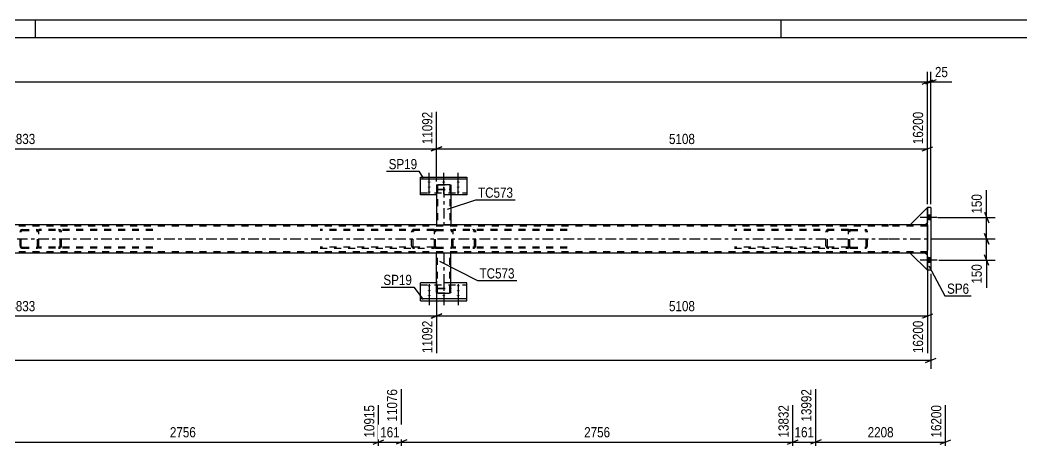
# Model space of a CAD drawing. Header units: millimetres. Extents: x -81 to 760, y -449 to 145.
# Drawn here: x 335.6 to 617.8, y 26.8 to 145.3 of the extents above; entities that cross this region are included whole.
import ezdxf

# ---------------------------------------------------------------- set-up
doc = ezdxf.new("R2010")
doc.units = ezdxf.units.MM
doc.linetypes.add('DXK_LINE_DOT2', pattern=[3.9198, 1.9599, -1.9599])
doc.linetypes.add('DXK_LINE_DOT3', pattern=[5.9187, 2.979, -0.9799, 0.9799, -0.9799])
doc.styles.add('Arial Narrow', font='ARIALN.TTF', dxfattribs={"height": 0.2})

# ---------------------------------------------------------------- blocks, each defined once
blk = doc.blocks.new('Unknown-122571161-1134')
at = {"color": 5, "linetype": 'Continuous'}
for p, q in [((759.95, 145.34), (-81.05, 145.34)), ((339.95, 140.34), (339.95, 145.34)), ((549.95, 140.34), (549.95, 145.34)), ((754.95, 140.34), (-76.05, 140.34))]:
    blk.add_line(p, q, dxfattribs=at)
blk = doc.blocks.new('Bolt-122571161-2347 - 2182')
at = {"linetype": 'Continuous'}
for points in [[(450.84, 70.39), (450.75, 70.39), (450.66, 70.4), (450.58, 70.41), (450.51, 70.43), (450.46, 70.46), (450.42, 70.49), (450.4, 70.52), (450.4, 70.55), (450.42, 70.58), (450.46, 70.61), (450.51, 70.64), (450.58, 70.66), (450.66, 70.67), (450.75, 70.68), (450.84, 70.69), (450.93, 70.68), (451.02, 70.67), (451.1, 70.66), (451.16, 70.64), (451.22, 70.61), (451.26, 70.58), (451.27, 70.55), (451.27, 70.52), (451.26, 70.49), (451.22, 70.46), (451.16, 70.43), (451.1, 70.41), (451.02, 70.4), (450.93, 70.39)], [(459.04, 70.39), (458.95, 70.39), (458.86, 70.4), (458.78, 70.41), (458.71, 70.43), (458.66, 70.46), (458.62, 70.49), (458.6, 70.52), (458.6, 70.55), (458.62, 70.58), (458.66, 70.61), (458.71, 70.64), (458.78, 70.66), (458.86, 70.67), (458.95, 70.68), (459.04, 70.69), (459.13, 70.68), (459.22, 70.67), (459.3, 70.66), (459.36, 70.64), (459.42, 70.61), (459.46, 70.58), (459.47, 70.55), (459.47, 70.52), (459.46, 70.49), (459.42, 70.46), (459.36, 70.43), (459.3, 70.41), (459.22, 70.4), (459.13, 70.39)], [(450.84, 68.98), (450.75, 68.99), (450.66, 69), (450.58, 69.01), (450.51, 69.03), (450.46, 69.06), (450.42, 69.09), (450.4, 69.12), (450.4, 69.15), (450.42, 69.18), (450.46, 69.21), (450.51, 69.23), (450.58, 69.25), (450.66, 69.27), (450.75, 69.28), (450.84, 69.28), (450.93, 69.28), (451.02, 69.27), (451.1, 69.25), (451.16, 69.23), (451.22, 69.21), (451.26, 69.18), (451.27, 69.15), (451.27, 69.12), (451.26, 69.09), (451.22, 69.06), (451.16, 69.03), (451.1, 69.01), (451.02, 69), (450.93, 68.99)], [(450.84, 67.58), (450.75, 67.58), (450.66, 67.59), (450.58, 67.61), (450.51, 67.63), (450.46, 67.66), (450.42, 67.68), (450.4, 67.72), (450.4, 67.75), (450.42, 67.78), (450.46, 67.81), (450.51, 67.83), (450.58, 67.85), (450.66, 67.87), (450.75, 67.88), (450.84, 67.88), (450.93, 67.88), (451.02, 67.87), (451.1, 67.85), (451.16, 67.83), (451.22, 67.81), (451.26, 67.78), (451.27, 67.75), (451.27, 67.72), (451.26, 67.68), (451.22, 67.66), (451.16, 67.63), (451.1, 67.61), (451.02, 67.59), (450.93, 67.58)], [(454.94, 67.58), (454.85, 67.58), (454.76, 67.59), (454.68, 67.61), (454.61, 67.63), (454.56, 67.66), (454.52, 67.68), (454.5, 67.72), (454.5, 67.75), (454.52, 67.78), (454.56, 67.81), (454.61, 67.83), (454.68, 67.85), (454.76, 67.87), (454.85, 67.88), (454.94, 67.88), (455.03, 67.88), (455.12, 67.87), (455.2, 67.85), (455.26, 67.83), (455.32, 67.81), (455.36, 67.78), (455.37, 67.75), (455.37, 67.72), (455.36, 67.68), (455.32, 67.66), (455.26, 67.63), (455.2, 67.61), (455.12, 67.59), (455.03, 67.58)], [(459.04, 68.98), (458.95, 68.99), (458.86, 69), (458.78, 69.01), (458.71, 69.03), (458.66, 69.06), (458.62, 69.09), (458.6, 69.12), (458.6, 69.15), (458.62, 69.18), (458.66, 69.21), (458.71, 69.23), (458.78, 69.25), (458.86, 69.27), (458.95, 69.28), (459.04, 69.28), (459.13, 69.28), (459.22, 69.27), (459.3, 69.25), (459.36, 69.23), (459.42, 69.21), (459.46, 69.18), (459.47, 69.15), (459.47, 69.12), (459.46, 69.09), (459.42, 69.06), (459.36, 69.03), (459.3, 69.01), (459.22, 69), (459.13, 68.99)], [(459.04, 67.58), (458.95, 67.58), (458.86, 67.59), (458.78, 67.61), (458.71, 67.63), (458.66, 67.66), (458.62, 67.68), (458.6, 67.72), (458.6, 67.75), (458.62, 67.78), (458.66, 67.81), (458.71, 67.83), (458.78, 67.85), (458.86, 67.87), (458.95, 67.88), (459.04, 67.88), (459.13, 67.88), (459.22, 67.87), (459.3, 67.85), (459.36, 67.83), (459.42, 67.81), (459.46, 67.78), (459.47, 67.75), (459.47, 67.72), (459.46, 67.68), (459.42, 67.66), (459.36, 67.63), (459.3, 67.61), (459.22, 67.59), (459.13, 67.58)]]:
    blk.add_hatch(color=1, dxfattribs=at).paths.add_polyline_path(points)
at = {"color": 1, "linetype": 'Continuous'}
for p, q in [((450.84, 71.02), (450.84, 67.9)), ((459.04, 71.02), (459.04, 67.9)), ((450.84, 69.62), (450.84, 66.5)), ((450.84, 68.22), (450.84, 65.1)), ((454.94, 68.22), (454.94, 65.1)), ((459.04, 69.62), (459.04, 66.5)), ((459.04, 68.22), (459.04, 65.1))]:
    blk.add_line(p, q, dxfattribs=at)
at = {"color": 1, "linetype": 'DXK_LINE_DOT2'}
blk.add_line((454.94, 71.02), (454.94, 67.9), dxfattribs=at)
blk = doc.blocks.new('Part-122571161-2374 - 2182')
at = {"color": 2, "linetype": 'Continuous'}
for p, q in [((590.54, 79.73), (586.34, 79.73)), ((586.34, 79.73), (591.14, 74.93)), ((591.14, 79.13), (590.54, 79.73))]:
    blk.add_line(p, q, dxfattribs=at)
at = {"color": 7, "linetype": 'DXK_LINE_DOT2'}
for p, q in [((591.14, 79.13), (591.14, 79.13)), ((591.14, 79.13), (591.14, 79.13)), ((591.14, 74.93), (591.14, 79.13)), ((591.14, 74.93), (591.14, 74.93)), ((591.14, 74.93), (591.14, 74.93))]:
    blk.add_line(p, q, dxfattribs=at)
blk = doc.blocks.new('Part-122571161-2193 - 2182')
at = {"color": 2, "linetype": 'Continuous'}
for p, q in [((448.44, 96.09), (448.44, 101.14)), ((448.44, 101.14), (461.44, 101.14)), ((461.44, 100.54), (448.44, 100.54)), ((461.44, 101.14), (461.44, 96.09)), ((452.94, 96.09), (448.44, 96.09)), ((461.44, 96.09), (456.94, 96.09))]:
    blk.add_line(p, q, dxfattribs=at)
at = {"color": 7, "linetype": 'DXK_LINE_DOT2'}
for p, q in [((448.44, 96.7), (461.44, 96.7)), ((456.94, 96.09), (452.94, 96.09))]:
    blk.add_line(p, q, dxfattribs=at)
blk = doc.blocks.new('Part-122571161-2194 - 2182')
at = {"color": 7, "linetype": 'DXK_LINE_DOT2'}
for p, q in [((586.34, 87.73), (591.14, 92.53)), ((591.14, 92.53), (591.14, 88.33)), ((590.54, 87.73), (586.34, 87.73)), ((591.14, 88.33), (590.54, 87.73))]:
    blk.add_line(p, q, dxfattribs=at)
blk = doc.blocks.new('Bolt-122571161-2324 - 2182')
at = {"linetype": 'Continuous'}
for points in [[(450.84, 99.87), (450.93, 99.87), (451.02, 99.86), (451.1, 99.84), (451.16, 99.82), (451.22, 99.8), (451.26, 99.77), (451.27, 99.74), (451.27, 99.7), (451.26, 99.67), (451.22, 99.64), (451.16, 99.62), (451.1, 99.6), (451.02, 99.58), (450.93, 99.57), (450.84, 99.57), (450.75, 99.57), (450.66, 99.58), (450.58, 99.6), (450.51, 99.62), (450.46, 99.64), (450.42, 99.67), (450.4, 99.7), (450.4, 99.74), (450.42, 99.77), (450.46, 99.8), (450.51, 99.82), (450.58, 99.84), (450.66, 99.86), (450.75, 99.87)], [(454.94, 99.87), (455.03, 99.87), (455.12, 99.86), (455.2, 99.84), (455.26, 99.82), (455.32, 99.8), (455.36, 99.77), (455.37, 99.74), (455.37, 99.7), (455.36, 99.67), (455.32, 99.64), (455.26, 99.62), (455.2, 99.6), (455.12, 99.58), (455.03, 99.57), (454.94, 99.57), (454.85, 99.57), (454.76, 99.58), (454.68, 99.6), (454.61, 99.62), (454.56, 99.64), (454.52, 99.67), (454.5, 99.7), (454.5, 99.74), (454.52, 99.77), (454.56, 99.8), (454.61, 99.82), (454.68, 99.84), (454.76, 99.86), (454.85, 99.87)], [(459.04, 99.87), (459.13, 99.87), (459.22, 99.86), (459.3, 99.84), (459.36, 99.82), (459.42, 99.8), (459.46, 99.77), (459.47, 99.74), (459.47, 99.7), (459.46, 99.67), (459.42, 99.64), (459.36, 99.62), (459.3, 99.6), (459.22, 99.58), (459.13, 99.57), (459.04, 99.57), (458.95, 99.57), (458.86, 99.58), (458.78, 99.6), (458.71, 99.62), (458.66, 99.64), (458.62, 99.67), (458.6, 99.7), (458.6, 99.74), (458.62, 99.77), (458.66, 99.8), (458.71, 99.82), (458.78, 99.84), (458.86, 99.86), (458.95, 99.87)], [(450.84, 98.47), (450.93, 98.46), (451.02, 98.46), (451.1, 98.44), (451.16, 98.42), (451.22, 98.39), (451.26, 98.36), (451.27, 98.33), (451.27, 98.3), (451.26, 98.27), (451.22, 98.24), (451.16, 98.22), (451.1, 98.2), (451.02, 98.18), (450.93, 98.17), (450.84, 98.17), (450.75, 98.17), (450.66, 98.18), (450.58, 98.2), (450.51, 98.22), (450.46, 98.24), (450.42, 98.27), (450.4, 98.3), (450.4, 98.33), (450.42, 98.36), (450.46, 98.39), (450.51, 98.42), (450.58, 98.44), (450.66, 98.46), (450.75, 98.46)], [(450.84, 97.07), (450.93, 97.06), (451.02, 97.05), (451.1, 97.04), (451.16, 97.02), (451.22, 96.99), (451.26, 96.96), (451.27, 96.93), (451.27, 96.9), (451.26, 96.87), (451.22, 96.84), (451.16, 96.81), (451.1, 96.79), (451.02, 96.78), (450.93, 96.77), (450.84, 96.76), (450.75, 96.77), (450.66, 96.78), (450.58, 96.79), (450.51, 96.81), (450.46, 96.84), (450.42, 96.87), (450.4, 96.9), (450.4, 96.93), (450.42, 96.96), (450.46, 96.99), (450.51, 97.02), (450.58, 97.04), (450.66, 97.05), (450.75, 97.06)], [(459.04, 98.47), (459.13, 98.46), (459.22, 98.46), (459.3, 98.44), (459.36, 98.42), (459.42, 98.39), (459.46, 98.36), (459.47, 98.33), (459.47, 98.3), (459.46, 98.27), (459.42, 98.24), (459.36, 98.22), (459.3, 98.2), (459.22, 98.18), (459.13, 98.17), (459.04, 98.17), (458.95, 98.17), (458.86, 98.18), (458.78, 98.2), (458.71, 98.22), (458.66, 98.24), (458.62, 98.27), (458.6, 98.3), (458.6, 98.33), (458.62, 98.36), (458.66, 98.39), (458.71, 98.42), (458.78, 98.44), (458.86, 98.46), (458.95, 98.46)], [(459.04, 97.07), (459.13, 97.06), (459.22, 97.05), (459.3, 97.04), (459.36, 97.02), (459.42, 96.99), (459.46, 96.96), (459.47, 96.93), (459.47, 96.9), (459.46, 96.87), (459.42, 96.84), (459.36, 96.81), (459.3, 96.79), (459.22, 96.78), (459.13, 96.77), (459.04, 96.76), (458.95, 96.77), (458.86, 96.78), (458.78, 96.79), (458.71, 96.81), (458.66, 96.84), (458.62, 96.87), (458.6, 96.9), (458.6, 96.93), (458.62, 96.96), (458.66, 96.99), (458.71, 97.02), (458.78, 97.04), (458.86, 97.05), (458.95, 97.06)]]:
    blk.add_hatch(color=1, dxfattribs=at).paths.add_polyline_path(points)
at = {"color": 1, "linetype": 'Continuous'}
for p, q in [((450.84, 99.23), (450.84, 102.35)), ((454.94, 99.23), (454.94, 102.35)), ((459.04, 99.23), (459.04, 102.35)), ((450.84, 97.83), (450.84, 100.95)), ((450.84, 96.43), (450.84, 99.55)), ((459.04, 97.83), (459.04, 100.95)), ((459.04, 96.43), (459.04, 99.55))]:
    blk.add_line(p, q, dxfattribs=at)
at = {"color": 1, "linetype": 'DXK_LINE_DOT2'}
blk.add_line((454.94, 96.43), (454.94, 99.55), dxfattribs=at)
blk = doc.blocks.new('Part-122571161-2215 - 2182')
at = {"color": 2, "linetype": 'Continuous'}
for p, q in [((452.94, 98.84), (452.97, 98.9)), ((452.94, 98.84), (452.94, 87.73)), ((452.97, 98.9), (453.08, 98.95)), ((453.08, 98.95), (453.23, 98.99)), ((453.23, 98.99), (453.42, 99)), ((453.42, 99), (456.46, 99)), ((456.46, 99), (456.64, 98.99)), ((456.64, 98.99), (456.8, 98.95)), ((456.8, 98.95), (456.9, 98.9)), ((456.9, 98.9), (456.94, 98.84)), ((456.94, 98.84), (456.94, 87.73)), ((452.94, 87.73), (456.9, 87.73)), ((456.94, 87.73), (456.9, 87.73))]:
    blk.add_line(p, q, dxfattribs=at)
at = {"color": 7, "linetype": 'DXK_LINE_DOT2'}
for p, q in [((453.2, 98.87), (453.18, 98.84)), ((453.18, 98.84), (453.18, 87.73)), ((453.25, 98.9), (453.2, 98.87)), ((453.33, 98.91), (453.25, 98.9)), ((453.42, 98.92), (453.33, 98.91)), ((453.42, 98.92), (456.46, 98.92)), ((456.55, 98.91), (456.46, 98.92)), ((456.63, 98.9), (456.55, 98.91)), ((456.68, 98.87), (456.63, 98.9)), ((456.7, 98.84), (456.68, 98.87)), ((456.7, 98.84), (456.7, 87.73)), ((452.97, 97.73), (452.94, 97.8)), ((453.08, 97.68), (452.97, 97.73)), ((453.23, 97.65), (453.08, 97.68)), ((453.18, 97.8), (453.2, 97.77)), ((453.2, 97.77), (453.25, 97.74)), ((453.42, 97.63), (453.23, 97.65)), ((453.25, 97.74), (453.33, 97.72)), ((453.33, 97.72), (453.42, 97.72)), ((453.42, 97.72), (456.46, 97.72)), ((453.42, 97.63), (456.46, 97.63)), ((456.46, 97.72), (456.55, 97.72)), ((456.64, 97.65), (456.46, 97.63)), ((456.55, 97.72), (456.63, 97.74)), ((456.63, 97.74), (456.64, 97.75)), ((456.64, 97.75), (456.68, 97.77)), ((456.8, 97.68), (456.64, 97.65)), ((456.68, 97.77), (456.7, 97.8)), ((456.9, 97.73), (456.8, 97.68)), ((456.94, 97.8), (456.9, 97.73)), ((456.68, 87.73), (456.7, 87.73))]:
    blk.add_line(p, q, dxfattribs=at)
at = {"color": 7, "linetype": 'DXK_LINE_DOT3'}
blk.add_line((454.94, 98.32), (454.94, 87.73), dxfattribs=at)
blk = doc.blocks.new('Part-122571161-2222 - 2182')
at = {"color": 2, "linetype": 'Continuous'}
for p, q in [((448.44, 66.31), (448.44, 71.36)), ((452.94, 71.36), (448.44, 71.36)), ((461.44, 71.36), (456.94, 71.36)), ((461.44, 66.31), (461.44, 71.36)), ((448.44, 66.91), (461.44, 66.91)), ((448.44, 66.31), (461.44, 66.31))]:
    blk.add_line(p, q, dxfattribs=at)
at = {"color": 7, "linetype": 'DXK_LINE_DOT2'}
for p, q in [((448.44, 70.75), (461.44, 70.75)), ((456.94, 71.36), (452.94, 71.36))]:
    blk.add_line(p, q, dxfattribs=at)
blk = doc.blocks.new('Part-122571161-2367 - 2182')
at = {"color": 7, "linetype": 'DXK_LINE_DOT2'}
for p, q in [((568.83, 86.37), (536.83, 86.37)), ((568.83, 86.05), (536.83, 86.05)), ((562.61, 85.97), (562.54, 85.73)), ((562.54, 81.73), (562.54, 85.73)), ((562.98, 85.73), (563.01, 85.85)), ((562.98, 81.73), (562.98, 85.73)), ((563.41, 86.37), (563.08, 86.32)), ((563.24, 86.02), (563.41, 86.05)), ((568.96, 86.35), (568.83, 86.37)), ((568.83, 86.05), (568.96, 86.03)), ((568.96, 81.11), (568.96, 86.35)), ((568.83, 81.41), (536.83, 81.41)), ((536.83, 81.09), (568.83, 81.09)), ((562.54, 81.73), (562.61, 81.48)), ((563.01, 81.6), (562.98, 81.73)), ((563.08, 81.13), (563.41, 81.09)), ((563.41, 81.41), (563.24, 81.43)), ((568.83, 81.41), (568.96, 81.43)), ((568.83, 81.09), (568.96, 81.11))]:
    blk.add_line(p, q, dxfattribs=at)
for centre, radius, start, end in [((563.28, 85.55), 0.792, 104.8339, 148.022), ((563.34, 85.64), 0.396, 104.8339, 148.022), ((563.28, 81.9), 0.792, 211.978, 255.1661), ((563.34, 81.81), 0.396, 211.978, 255.1661)]:
    blk.add_arc(centre, radius, start, end, dxfattribs=at)
blk = doc.blocks.new('Part-122571161-2226 - 2182')
at = {"color": 7, "linetype": 'DXK_LINE_DOT2'}
for p, q in [((335.68, 85.97), (335.63, 85.73)), ((335.63, 81.73), (335.63, 85.73)), ((335.95, 85.73), (335.98, 85.85)), ((335.95, 81.73), (335.95, 85.73)), ((336.27, 86.37), (336.03, 86.32)), ((336.15, 86.02), (336.27, 86.05)), ((336.27, 86.37), (340.27, 86.37)), ((336.27, 86.05), (340.27, 86.05)), ((340.52, 86.32), (340.27, 86.37)), ((340.27, 86.05), (340.39, 86.02)), ((340.57, 85.85), (340.59, 85.73)), ((340.59, 81.73), (340.59, 85.73)), ((340.91, 85.73), (340.86, 85.97)), ((340.91, 81.73), (340.91, 85.73)), ((335.63, 81.73), (335.68, 81.48)), ((335.98, 81.6), (335.95, 81.73)), ((336.03, 81.13), (336.27, 81.09)), ((336.27, 81.41), (336.15, 81.43)), ((336.27, 81.41), (340.27, 81.41)), ((336.27, 81.09), (340.27, 81.09)), ((340.39, 81.43), (340.27, 81.41)), ((340.27, 81.09), (340.52, 81.13)), ((340.59, 81.73), (340.57, 81.6)), ((340.86, 81.48), (340.91, 81.73))]:
    blk.add_line(p, q, dxfattribs=at)
for centre, radius, start, end in [((336.27, 85.73), 0.64, 112.5, 157.5), ((336.27, 85.73), 0.32, 112.5, 157.5), ((340.27, 85.73), 0.32, 22.5, 67.5), ((340.27, 85.73), 0.64, 22.5, 67.5), ((336.27, 81.73), 0.64, 202.5, 247.5), ((336.27, 81.73), 0.32, 202.5, 247.5), ((340.27, 81.73), 0.32, 292.5, 337.5), ((340.27, 81.73), 0.64, 292.5, 337.5)]:
    blk.add_arc(centre, radius, start, end, dxfattribs=at)
blk = doc.blocks.new('Part-122571161-2227 - 2182')
at = {"color": 7, "linetype": 'DXK_LINE_DOT2'}
for p, q in [((452.35, 85.97), (452.3, 85.73)), ((452.3, 81.73), (452.3, 85.73)), ((452.62, 85.73), (452.64, 85.85)), ((452.62, 81.73), (452.62, 85.73)), ((452.94, 86.37), (452.69, 86.32)), ((452.82, 86.02), (452.94, 86.05)), ((452.94, 86.37), (456.94, 86.37)), ((452.94, 86.05), (456.94, 86.05)), ((457.18, 86.32), (456.94, 86.37)), ((456.94, 86.05), (457.06, 86.02)), ((457.23, 85.85), (457.26, 85.73)), ((457.26, 81.73), (457.26, 85.73)), ((457.58, 85.73), (457.53, 85.97)), ((457.58, 81.73), (457.58, 85.73)), ((452.3, 81.73), (452.35, 81.48)), ((452.64, 81.6), (452.62, 81.73)), ((452.69, 81.13), (452.94, 81.09)), ((452.94, 81.41), (452.82, 81.43)), ((452.94, 81.41), (456.94, 81.41)), ((452.94, 81.09), (456.94, 81.09)), ((457.06, 81.43), (456.94, 81.41)), ((456.94, 81.09), (457.18, 81.13)), ((457.26, 81.73), (457.23, 81.6)), ((457.53, 81.48), (457.58, 81.73))]:
    blk.add_line(p, q, dxfattribs=at)
for centre, radius, start, end in [((452.94, 85.73), 0.64, 112.5, 157.5), ((452.94, 85.73), 0.32, 112.5, 157.5), ((456.94, 85.73), 0.32, 22.5, 67.5), ((456.94, 85.73), 0.64, 22.5, 67.5), ((452.94, 81.73), 0.64, 202.5, 247.5), ((452.94, 81.73), 0.32, 202.5, 247.5), ((456.94, 81.73), 0.32, 292.5, 337.5), ((456.94, 81.73), 0.64, 292.5, 337.5)]:
    blk.add_arc(centre, radius, start, end, dxfattribs=at)
blk = doc.blocks.new('Part-122571161-2228 - 2182')
at = {"color": 7, "linetype": 'DXK_LINE_DOT2'}
for p, q in [((569.01, 85.97), (568.96, 85.73)), ((568.96, 81.73), (568.96, 85.73)), ((569.28, 85.73), (569.31, 85.85)), ((569.28, 81.73), (569.28, 85.73)), ((569.6, 86.37), (569.36, 86.32)), ((569.48, 86.02), (569.6, 86.05)), ((569.6, 86.37), (573.6, 86.37)), ((569.6, 86.05), (573.6, 86.05)), ((573.85, 86.32), (573.6, 86.37)), ((573.6, 86.05), (573.73, 86.02)), ((573.9, 85.85), (573.92, 85.73)), ((573.92, 81.73), (573.92, 85.73)), ((574.24, 85.73), (574.2, 85.97)), ((574.24, 81.73), (574.24, 85.73)), ((568.96, 81.73), (569.01, 81.48)), ((569.31, 81.6), (569.28, 81.73)), ((569.36, 81.13), (569.6, 81.09)), ((569.6, 81.41), (569.48, 81.43)), ((569.6, 81.41), (573.6, 81.41)), ((569.6, 81.09), (573.6, 81.09)), ((573.73, 81.43), (573.6, 81.41)), ((573.6, 81.09), (573.85, 81.13)), ((573.92, 81.73), (573.9, 81.6)), ((574.2, 81.48), (574.24, 81.73))]:
    blk.add_line(p, q, dxfattribs=at)
for centre, radius, start, end in [((569.6, 85.73), 0.64, 112.5, 157.5), ((569.6, 85.73), 0.32, 112.5, 157.5), ((573.6, 85.73), 0.32, 22.5, 67.5), ((573.6, 85.73), 0.64, 22.5, 67.5), ((569.6, 81.73), 0.64, 202.5, 247.5), ((569.6, 81.73), 0.32, 202.5, 247.5), ((573.6, 81.73), 0.32, 292.5, 337.5), ((573.6, 81.73), 0.64, 292.5, 337.5)]:
    blk.add_arc(centre, radius, start, end, dxfattribs=at)
blk = doc.blocks.new('Part-122571161-2366 - 2182')
at = {"color": 7, "linetype": 'DXK_LINE_DOT2'}
for p, q in [((341.05, 86.37), (340.91, 86.35)), ((340.91, 81.11), (340.91, 86.35)), ((341.05, 86.05), (340.91, 86.03)), ((373.04, 86.37), (341.05, 86.37)), ((373.04, 86.05), (341.05, 86.05)), ((346.8, 86.32), (346.47, 86.37)), ((346.47, 86.05), (346.63, 86.02)), ((346.87, 85.85), (346.9, 85.73)), ((346.9, 81.73), (346.9, 85.73)), ((347.33, 85.73), (347.27, 85.97)), ((347.33, 81.73), (347.33, 85.73)), ((340.91, 81.43), (341.05, 81.41)), ((341.05, 81.09), (340.91, 81.11)), ((373.04, 81.41), (341.05, 81.41)), ((373.04, 81.09), (341.05, 81.09)), ((346.63, 81.43), (346.47, 81.41)), ((346.47, 81.09), (346.8, 81.13)), ((346.9, 81.73), (346.87, 81.6)), ((347.27, 81.48), (347.33, 81.73))]:
    blk.add_line(p, q, dxfattribs=at)
for centre, radius, start, end in [((346.53, 85.64), 0.396, 31.978, 75.1661), ((346.6, 85.55), 0.792, 31.978, 75.1661), ((346.53, 81.81), 0.396, 284.8339, 328.022), ((346.6, 81.9), 0.792, 284.8339, 328.022)]:
    blk.add_arc(centre, radius, start, end, dxfattribs=at)
blk = doc.blocks.new('Part-122571161-2249 - 2182')
at = {"color": 2, "linetype": 'Continuous'}
for p, q in [((452.94, 87.73), (223.6, 87.73)), ((580.24, 87.73), (456.94, 87.73)), ((586.34, 87.73), (580.34, 87.73)), ((591.14, 87.73), (590.54, 87.73)), ((591.14, 86.93), (591.14, 80.53)), ((452.94, 79.73), (223.6, 79.73)), ((580.24, 79.73), (456.94, 79.73)), ((586.34, 79.73), (580.34, 79.73)), ((591.14, 79.73), (590.54, 79.73))]:
    blk.add_line(p, q, dxfattribs=at)
at = {"color": 7, "linetype": 'DXK_LINE_DOT2'}
for p, q in [((456.94, 87.73), (452.94, 87.73)), ((590.54, 87.73), (586.34, 87.73)), ((591.14, 87.73), (591.14, 86.93)), ((591.14, 87.73), (591.14, 87.49)), ((580.24, 87.33), (9.27, 87.33)), ((591.14, 87.33), (580.34, 87.33)), ((580.24, 80.13), (9.27, 80.13)), ((456.94, 79.73), (452.94, 79.73)), ((591.14, 80.13), (580.34, 80.13)), ((590.54, 79.73), (586.34, 79.73)), ((591.14, 79.73), (591.14, 80.53))]:
    blk.add_line(p, q, dxfattribs=at)
at = {"color": 7, "linetype": 'DXK_LINE_DOT3'}
for p, q in [((9.27, 83.73), (580.24, 83.73)), ((580.34, 83.73), (591.14, 83.73))]:
    blk.add_line(p, q, dxfattribs=at)
blk = doc.blocks.new('Part-122571161-2270 - 2182')
at = {"color": 2, "linetype": 'Continuous'}
for p, q in [((591.14, 74.93), (591.14, 92.53)), ((592.14, 92.53), (591.14, 92.53)), ((592.14, 92.53), (592.14, 74.93)), ((592.14, 74.93), (591.14, 74.93))]:
    blk.add_line(p, q, dxfattribs=at)
blk = doc.blocks.new('Part-122571161-2307 - 2182')
at = {"color": 7, "linetype": 'DXK_LINE_DOT2'}
for p, q in [((457.71, 86.37), (457.58, 86.35)), ((457.58, 81.11), (457.58, 86.35)), ((457.71, 86.05), (457.58, 86.03)), ((489.71, 86.37), (457.71, 86.37)), ((489.71, 86.05), (457.71, 86.05)), ((463.47, 86.32), (463.13, 86.37)), ((463.13, 86.05), (463.3, 86.02)), ((463.53, 85.85), (463.57, 85.73)), ((463.57, 81.73), (463.57, 85.73)), ((464, 85.73), (463.93, 85.97)), ((464, 81.73), (464, 85.73)), ((457.58, 81.43), (457.71, 81.41)), ((457.71, 81.09), (457.58, 81.11)), ((489.71, 81.41), (457.71, 81.41)), ((489.71, 81.09), (457.71, 81.09)), ((463.3, 81.43), (463.13, 81.41)), ((463.13, 81.09), (463.47, 81.13)), ((463.57, 81.73), (463.53, 81.6)), ((463.93, 81.48), (464, 81.73))]:
    blk.add_line(p, q, dxfattribs=at)
for centre, radius, start, end in [((463.2, 85.64), 0.396, 31.978, 75.1661), ((463.26, 85.55), 0.792, 31.978, 75.1661), ((463.2, 81.81), 0.396, 284.8339, 328.022), ((463.26, 81.9), 0.792, 284.8339, 328.022)]:
    blk.add_arc(centre, radius, start, end, dxfattribs=at)
blk = doc.blocks.new('Part-122571161-2376 - 2182')
at = {"color": 7, "linetype": 'DXK_LINE_DOT2'}
for p, q in [((586.34, 87.73), (591.14, 92.53)), ((591.14, 92.53), (591.14, 88.33)), ((590.54, 87.73), (586.34, 87.73)), ((591.14, 88.33), (590.54, 87.73))]:
    blk.add_line(p, q, dxfattribs=at)
blk = doc.blocks.new('Part-122571161-2312 - 2182')
at = {"color": 2, "linetype": 'Continuous'}
for p, q in [((452.94, 68.61), (452.94, 79.73)), ((456.94, 79.73), (452.94, 79.73)), ((456.94, 68.61), (456.94, 79.73)), ((452.97, 68.55), (452.94, 68.61)), ((453.08, 68.5), (452.97, 68.55)), ((453.23, 68.46), (453.08, 68.5)), ((453.42, 68.45), (453.23, 68.46)), ((453.42, 68.45), (456.46, 68.45)), ((456.64, 68.46), (456.46, 68.45)), ((456.8, 68.5), (456.64, 68.46)), ((456.9, 68.55), (456.8, 68.5)), ((456.94, 68.61), (456.9, 68.55))]:
    blk.add_line(p, q, dxfattribs=at)
at = {"color": 7, "linetype": 'DXK_LINE_DOT2'}
for p, q in [((453.18, 68.61), (453.18, 79.73)), ((456.63, 79.73), (456.64, 79.73)), ((456.64, 79.73), (456.68, 79.73)), ((456.68, 79.73), (456.7, 79.73)), ((456.7, 68.61), (456.7, 79.73)), ((452.94, 69.65), (452.97, 69.72)), ((452.97, 69.72), (453.08, 69.77)), ((453.08, 69.77), (453.23, 69.8)), ((453.2, 69.68), (453.18, 69.65)), ((453.18, 68.61), (453.2, 68.58)), ((453.25, 69.71), (453.2, 69.68)), ((453.2, 68.58), (453.25, 68.56)), ((453.23, 69.8), (453.42, 69.82)), ((453.33, 69.73), (453.25, 69.71)), ((453.25, 68.56), (453.33, 68.54)), ((453.42, 69.74), (453.33, 69.73)), ((453.33, 68.54), (453.42, 68.53)), ((453.42, 69.82), (456.46, 69.82)), ((453.42, 69.74), (456.46, 69.74)), ((453.42, 68.53), (456.46, 68.53)), ((456.46, 69.82), (456.64, 69.8)), ((456.55, 69.73), (456.46, 69.74)), ((456.46, 68.53), (456.55, 68.54)), ((456.63, 69.71), (456.55, 69.73)), ((456.55, 68.54), (456.63, 68.56)), ((456.63, 69.71), (456.64, 69.7)), ((456.63, 68.56), (456.68, 68.58)), ((456.64, 69.8), (456.8, 69.77)), ((456.64, 69.7), (456.68, 69.68)), ((456.7, 69.65), (456.68, 69.68)), ((456.68, 68.58), (456.7, 68.61)), ((456.8, 69.77), (456.9, 69.72)), ((456.9, 69.72), (456.94, 69.65))]:
    blk.add_line(p, q, dxfattribs=at)
at = {"color": 7, "linetype": 'DXK_LINE_DOT3'}
blk.add_line((454.94, 79.73), (454.94, 69.13), dxfattribs=at)
blk = doc.blocks.new('Bolt-122571161-2345 - 2182')
at = {"linetype": 'Continuous'}
for points in [[(591.14, 90.39), (591.14, 89.07), (592.14, 89.07), (592.14, 90.39)], [(591.14, 90.39), (591.14, 89.07), (592.14, 89.07), (592.14, 90.39)], [(591.14, 78.39), (591.14, 77.07), (592.14, 77.07), (592.14, 78.39)], [(591.14, 78.39), (591.14, 77.07), (592.14, 77.07), (592.14, 78.39)]]:
    blk.add_hatch(color=1, dxfattribs=at).paths.add_polyline_path(points)
at = {"color": 1, "linetype": 'Continuous'}
for p, q in [((592.14, 90.39), (591.14, 90.39)), ((592.14, 90.39), (591.14, 90.39)), ((593.9, 89.73), (589.14, 89.73)), ((593.9, 89.73), (589.14, 89.73)), ((592.14, 89.07), (591.14, 89.07)), ((592.14, 89.07), (591.14, 89.07)), ((593.9, 77.73), (589.14, 77.73)), ((593.9, 77.73), (589.14, 77.73)), ((592.14, 78.39), (591.14, 78.39)), ((592.14, 78.39), (591.14, 78.39)), ((592.14, 77.07), (591.14, 77.07)), ((592.14, 77.07), (591.14, 77.07))]:
    blk.add_line(p, q, dxfattribs=at)
blk = doc.blocks.new('Part-122571161-2352 - 2182')
at = {"color": 7, "linetype": 'DXK_LINE_DOT2'}
for p, q in [((452.16, 86.37), (420.17, 86.37)), ((452.16, 86.05), (420.17, 86.05)), ((445.94, 85.97), (445.87, 85.73)), ((445.87, 81.73), (445.87, 85.73)), ((446.31, 85.73), (446.34, 85.85)), ((446.31, 81.73), (446.31, 85.73)), ((446.74, 86.37), (446.41, 86.32)), ((446.58, 86.02), (446.74, 86.05)), ((452.3, 86.35), (452.16, 86.37)), ((452.16, 86.05), (452.3, 86.03)), ((452.3, 81.11), (452.3, 86.35)), ((452.16, 81.41), (420.17, 81.41)), ((420.17, 81.09), (452.16, 81.09)), ((445.87, 81.73), (445.94, 81.48)), ((446.34, 81.6), (446.31, 81.73)), ((446.41, 81.13), (446.74, 81.09)), ((446.74, 81.41), (446.58, 81.43)), ((452.16, 81.41), (452.3, 81.43)), ((452.16, 81.09), (452.3, 81.11))]:
    blk.add_line(p, q, dxfattribs=at)
for centre, radius, start, end in [((446.61, 85.55), 0.792, 104.8339, 148.022), ((446.68, 85.64), 0.396, 104.8339, 148.022), ((446.61, 81.9), 0.792, 211.978, 255.1661), ((446.68, 81.81), 0.396, 211.978, 255.1661)]:
    blk.add_arc(centre, radius, start, end, dxfattribs=at)
blk = doc.blocks.new('Part-122571161-2373 - 2182')
at = {"color": 7, "linetype": 'DXK_LINE_DOT2'}
for p, q in [((590.54, 79.73), (586.34, 79.73)), ((586.34, 79.73), (591.14, 74.93)), ((591.14, 79.13), (590.54, 79.73)), ((591.14, 74.93), (591.14, 79.13))]:
    blk.add_line(p, q, dxfattribs=at)
blk = doc.blocks.new('Part-122571161-2375 - 2182')
at = {"color": 7, "linetype": 'DXK_LINE_DOT2'}
for p, q in [((590.54, 79.73), (586.34, 79.73)), ((586.34, 79.73), (591.14, 74.93)), ((591.14, 79.13), (590.54, 79.73)), ((591.14, 74.93), (591.14, 79.13))]:
    blk.add_line(p, q, dxfattribs=at)
blk = doc.blocks.new('Part-122571161-2377 - 2182')
at = {"color": 2, "linetype": 'Continuous'}
for p, q in [((586.34, 87.73), (591.14, 92.52)), ((590.54, 87.73), (586.34, 87.73)), ((591.14, 88.32), (590.54, 87.73))]:
    blk.add_line(p, q, dxfattribs=at)
at = {"color": 7, "linetype": 'DXK_LINE_DOT2'}
for p, q in [((591.14, 92.52), (591.14, 92.53)), ((591.14, 92.53), (591.14, 88.33)), ((591.14, 92.53), (591.14, 92.52)), ((591.14, 88.33), (591.14, 88.32)), ((591.14, 88.33), (591.14, 88.32))]:
    blk.add_line(p, q, dxfattribs=at)
blk = doc.blocks.new('StraightDimension-122571161-8291 - 3322')
at = {"color": 7, "linetype": 'Continuous'}
for p, q in [((559.69, -5), (559.69, 41.45)), ((553.27, -5), (553.27, 36.95)), ((551.77, 25.91), (554.77, 27.11)), ((553.27, 26.51), (559.69, 26.51)), ((561.19, 27.11), (558.19, 25.91))]:
    blk.add_line(p, q, dxfattribs=at)
at = {"color": 0}
blk.add_wipeout([(559.83, 27.26), (559.83, 31.46), (553.14, 31.46), (553.14, 27.26)], dxfattribs=at)
at = {"color": 0, "linetype": 'Continuous'}
blk.add_wipeout([(559.09, 42.05), (554.89, 42.05), (554.89, 31.71), (559.09, 31.71)], dxfattribs=at)
at = {"color": 3, "linetype": 'Continuous', "style": 'Arial Narrow'}
blk.add_text('13992', height=2.863, rotation=90.0002, dxfattribs=at).set_placement((558.49, 32.31))
at = {"color": 3, "style": 'Arial Narrow'}
blk.add_text('161', height=2.863, dxfattribs=at).set_placement((553.74, 27.86))
blk = doc.blocks.new('StraightDimension-122571161-8294 - 3322')
at = {"color": 7, "linetype": 'Continuous'}
for p, q in [((326.36, -5), (326.36, 39.62)), ((436.6, -5), (436.6, 36.95)), ((327.86, 27.11), (324.86, 25.91)), ((326.36, 26.51), (436.6, 26.51)), ((435.1, 25.91), (438.1, 27.11))]:
    blk.add_line(p, q, dxfattribs=at)
at = {"color": 0, "linetype": 'Continuous'}
blk.add_wipeout([(436, 37.55), (431.8, 37.55), (431.8, 27.21), (436, 27.21)], dxfattribs=at)
at = {"color": 0}
blk.add_wipeout([(385.74, 27.26), (385.74, 31.46), (377.23, 31.46), (377.23, 27.26)], dxfattribs=at)
at = {"color": 3, "linetype": 'Continuous', "style": 'Arial Narrow'}
blk.add_text('10915', height=2.863, rotation=90.0002, dxfattribs=at).set_placement((435.4, 27.81))
at = {"color": 3, "style": 'Arial Narrow'}
blk.add_text('2756', height=2.863, dxfattribs=at).set_placement((377.83, 27.86))
blk = doc.blocks.new('StraightDimension-122571161-8290 - 3322')
at = {"color": 7, "linetype": 'Continuous'}
for p, q in [((559.69, -5), (559.69, 41.45)), ((596.27, 7), (596.27, 36.95)), ((561.19, 27.11), (558.19, 25.91)), ((559.69, 26.51), (596.27, 26.51)), ((594.77, 25.91), (597.77, 27.11))]:
    blk.add_line(p, q, dxfattribs=at)
at = {"color": 0, "linetype": 'Continuous'}
blk.add_wipeout([(595.67, 37.55), (591.47, 37.55), (591.47, 27.21), (595.67, 27.21)], dxfattribs=at)
at = {"color": 0}
blk.add_wipeout([(582.24, 27.26), (582.24, 31.46), (573.73, 31.46), (573.73, 27.26)], dxfattribs=at)
at = {"color": 3, "linetype": 'Continuous', "style": 'Arial Narrow'}
blk.add_text('16200', height=2.863, rotation=90.0002, dxfattribs=at).set_placement((595.07, 27.81))
at = {"color": 3, "style": 'Arial Narrow'}
blk.add_text('2208', height=2.863, dxfattribs=at).set_placement((574.33, 27.86))
blk = doc.blocks.new('StraightDimension-122571161-8292 - 3322')
at = {"color": 7, "linetype": 'Continuous'}
for p, q in [((443.03, -5), (443.03, 41.45)), ((553.27, -5), (553.27, 36.95)), ((444.53, 27.11), (441.53, 25.91)), ((443.03, 26.51), (553.27, 26.51)), ((551.77, 25.91), (554.77, 27.11))]:
    blk.add_line(p, q, dxfattribs=at)
at = {"color": 0, "linetype": 'Continuous'}
blk.add_wipeout([(552.67, 37.55), (548.47, 37.55), (548.47, 27.21), (552.67, 27.21)], dxfattribs=at)
at = {"color": 0}
blk.add_wipeout([(502.41, 27.26), (502.41, 31.46), (493.89, 31.46), (493.89, 27.26)], dxfattribs=at)
at = {"color": 3, "linetype": 'Continuous', "style": 'Arial Narrow'}
blk.add_text('13832', height=2.863, rotation=90.0002, dxfattribs=at).set_placement((552.07, 27.81))
at = {"color": 3, "style": 'Arial Narrow'}
blk.add_text('2756', height=2.863, dxfattribs=at).set_placement((494.49, 27.86))
blk = doc.blocks.new('StraightDimension-122571161-8293 - 3322')
at = {"color": 7, "linetype": 'Continuous'}
for p, q in [((443.03, -5), (443.03, 41.45)), ((436.6, -5), (436.6, 36.95)), ((435.1, 25.91), (438.1, 27.11)), ((436.6, 26.51), (443.03, 26.51)), ((444.53, 27.11), (441.53, 25.91))]:
    blk.add_line(p, q, dxfattribs=at)
at = {"color": 0}
blk.add_wipeout([(443.16, 27.26), (443.16, 31.46), (436.47, 31.46), (436.47, 27.26)], dxfattribs=at)
at = {"color": 0, "linetype": 'Continuous'}
blk.add_wipeout([(442.43, 42.05), (438.23, 42.05), (438.23, 31.71), (442.43, 31.71)], dxfattribs=at)
at = {"color": 3, "linetype": 'Continuous', "style": 'Arial Narrow'}
blk.add_text('11076', height=2.863, rotation=90.0002, dxfattribs=at).set_placement((441.83, 32.31))
at = {"color": 3, "style": 'Arial Narrow'}
blk.add_text('161', height=2.863, dxfattribs=at).set_placement((437.07, 27.86))
blk = doc.blocks.new('StraightDimension-122571161-2428 - 2182')
at = {"color": 7, "linetype": 'Continuous'}
for p, q in [((219.6, 72.2), (219.6, 53.41)), ((452.94, 71.86), (452.94, 51.58)), ((221.1, 62.62), (218.1, 61.42)), ((451.44, 61.42), (454.44, 62.62)), ((219.6, 62.02), (452.94, 62.02))]:
    blk.add_line(p, q, dxfattribs=at)
at = {"color": 0}
blk.add_wipeout([(340.53, 62.77), (340.53, 66.97), (332.01, 66.97), (332.01, 62.77)], dxfattribs=at)
at = {"color": 0, "linetype": 'Continuous'}
blk.add_wipeout([(452.34, 61.32), (448.14, 61.32), (448.14, 50.98), (452.34, 50.98)], dxfattribs=at)
at = {"color": 3, "style": 'Arial Narrow'}
blk.add_text('5833', height=2.863, dxfattribs=at).set_placement((332.61, 63.37))
at = {"color": 3, "linetype": 'Continuous', "style": 'Arial Narrow'}
blk.add_text('11092', height=2.863, rotation=90.0002, dxfattribs=at).set_placement((451.74, 51.58))
blk = doc.blocks.new('StraightDimension-122571161-2380 - 2182')
at = {"color": 7, "linetype": 'Continuous'}
for p, q in [((607.21, 85.23), (608.41, 82.23)), ((592.14, 83.73), (610.21, 83.73)), ((607.81, 77.73), (607.81, 83.73)), ((608.41, 76.23), (607.21, 79.23)), ((594.4, 77.73), (610.21, 77.73))]:
    blk.add_line(p, q, dxfattribs=at)
at = {"color": 0}
blk.add_wipeout([(607.06, 77.2), (602.86, 77.2), (602.86, 70.52), (607.06, 70.52)], dxfattribs=at)
at = {"color": 7, "linetype": 'Continuous'}
blk.add_line((607.81, 77.73), (607.81, 69.99), dxfattribs=at)
blk.add_line((607.81, 77.73), (607.81, 69.99), dxfattribs=at)
at = {"color": 3, "style": 'Arial Narrow'}
blk.add_text('150', height=2.863, rotation=90.0002, dxfattribs=at).set_placement((606.46, 71.12))
blk = doc.blocks.new('StraightDimension-122571161-2389 - 2182')
at = {"color": 7, "linetype": 'Continuous'}
for p, q in [((607.21, 91.23), (608.41, 88.23)), ((594.13, 89.73), (610.21, 89.73)), ((607.81, 83.73), (607.81, 89.73)), ((608.41, 82.23), (607.21, 85.23)), ((592.14, 83.73), (610.21, 83.73))]:
    blk.add_line(p, q, dxfattribs=at)
at = {"color": 0}
blk.add_wipeout([(607.06, 96.93), (602.86, 96.93), (602.86, 90.25), (607.06, 90.25)], dxfattribs=at)
at = {"color": 7, "linetype": 'Continuous'}
blk.add_line((607.81, 89.73), (607.81, 97.46), dxfattribs=at)
blk.add_line((607.81, 89.73), (607.81, 97.46), dxfattribs=at)
at = {"color": 3, "style": 'Arial Narrow'}
blk.add_text('150', height=2.863, rotation=90.0002, dxfattribs=at).set_placement((606.46, 90.85))
blk = doc.blocks.new('StraightDimension-122571161-2418 - 2182')
at = {"color": 7, "linetype": 'Continuous'}
for p, q in [((591.14, 78.73), (591.14, 51.58)), ((452.94, 71.86), (452.94, 51.58)), ((454.44, 62.62), (451.44, 61.42)), ((589.64, 61.42), (592.64, 62.62)), ((452.94, 62.02), (591.14, 62.02))]:
    blk.add_line(p, q, dxfattribs=at)
at = {"color": 0}
blk.add_wipeout([(526.3, 62.77), (526.3, 66.97), (517.78, 66.97), (517.78, 62.77)], dxfattribs=at)
at = {"color": 0, "linetype": 'Continuous'}
blk.add_wipeout([(590.54, 61.32), (586.34, 61.32), (586.34, 50.98), (590.54, 50.98)], dxfattribs=at)
at = {"color": 3, "style": 'Arial Narrow'}
blk.add_text('5108', height=2.863, dxfattribs=at).set_placement((518.38, 63.37))
at = {"color": 3, "linetype": 'Continuous', "style": 'Arial Narrow'}
blk.add_text('16200', height=2.863, rotation=90.0002, dxfattribs=at).set_placement((589.94, 51.58))
blk = doc.blocks.new('StraightDimension-122571161-2449 - 2182')
at = {"color": 7, "linetype": 'Continuous'}
for p, q in [((452.94, 99.84), (452.94, 119.52)), ((219.6, 99.84), (219.6, 117.7)), ((221.1, 109.68), (218.1, 108.48)), ((219.6, 109.08), (452.94, 109.08)), ((451.44, 108.48), (454.44, 109.68))]:
    blk.add_line(p, q, dxfattribs=at)
at = {"color": 0, "linetype": 'Continuous'}
blk.add_wipeout([(452.34, 120.12), (448.14, 120.12), (448.14, 109.78), (452.34, 109.78)], dxfattribs=at)
at = {"color": 0}
blk.add_wipeout([(340.53, 109.83), (340.53, 114.03), (332.01, 114.03), (332.01, 109.83)], dxfattribs=at)
at = {"color": 3, "linetype": 'Continuous', "style": 'Arial Narrow'}
blk.add_text('11092', height=2.863, rotation=90.0002, dxfattribs=at).set_placement((451.74, 110.38))
at = {"color": 3, "style": 'Arial Narrow'}
blk.add_text('5833', height=2.863, dxfattribs=at).set_placement((332.61, 110.43))
blk = doc.blocks.new('StraightDimension-122571161-2466 - 2182')
at = {"color": 7, "linetype": 'Continuous'}
for p, q in [((452.94, 99.84), (452.94, 119.52)), ((591.14, 93.53), (591.14, 119.52)), ((454.44, 109.68), (451.44, 108.48)), ((452.94, 109.08), (591.14, 109.08)), ((589.64, 108.48), (592.64, 109.68))]:
    blk.add_line(p, q, dxfattribs=at)
at = {"color": 0, "linetype": 'Continuous'}
blk.add_wipeout([(590.54, 120.12), (586.34, 120.12), (586.34, 109.78), (590.54, 109.78)], dxfattribs=at)
at = {"color": 0}
blk.add_wipeout([(526.3, 109.83), (526.3, 114.03), (517.78, 114.03), (517.78, 109.83)], dxfattribs=at)
at = {"color": 3, "linetype": 'Continuous', "style": 'Arial Narrow'}
blk.add_text('16200', height=2.863, rotation=90.0002, dxfattribs=at).set_placement((589.94, 110.38))
at = {"color": 3, "style": 'Arial Narrow'}
blk.add_text('5108', height=2.863, dxfattribs=at).set_placement((518.38, 110.43))
blk = doc.blocks.new('StraightDimension-122571161-2483 - 2182')
at = {"color": 7, "linetype": 'Continuous'}
for p, q in [((591.14, 93.53), (591.14, 130.77)), ((592.14, 93.53), (592.14, 130.77)), ((589.64, 127.32), (592.64, 128.52)), ((593.64, 128.52), (590.64, 127.32)), ((591.14, 127.92), (592.14, 127.92))]:
    blk.add_line(p, q, dxfattribs=at)
at = {"color": 0}
blk.add_wipeout([(597.52, 128.67), (597.52, 132.87), (592.67, 132.87), (592.67, 128.67)], dxfattribs=at)
at = {"color": 7, "linetype": 'Continuous'}
blk.add_line((592.14, 127.92), (598.05, 127.92), dxfattribs=at)
blk.add_line((592.14, 127.92), (598.05, 127.92), dxfattribs=at)
at = {"color": 3, "style": 'Arial Narrow'}
blk.add_text('25', height=2.863, dxfattribs=at).set_placement((593.27, 129.27))
blk = doc.blocks.new('StraightDimension-122571161-2507 - 2182')
at = {"color": 7, "linetype": 'Continuous'}
for p, q in [((591.14, 93.53), (591.14, 130.77)), ((9.27, 127.92), (591.14, 127.92)), ((589.64, 127.32), (592.64, 128.52))]:
    blk.add_line(p, q, dxfattribs=at)
blk = doc.blocks.new('StraightDimension-122571161-2563 - 2182')
at = {"color": 7, "linetype": 'Continuous'}
for p, q in [((592.14, 73.93), (592.14, 47.15)), ((9.27, 49.55), (592.14, 49.55)), ((590.64, 48.95), (593.64, 50.15))]:
    blk.add_line(p, q, dxfattribs=at)
blk = doc.blocks.new('Mark-122571161-2189 - 2182')
at = {"color": 0}
blk.add_wipeout([(447.47, 103.36), (447.47, 106.36), (439.43, 106.36), (439.43, 103.36)], dxfattribs=at)
blk.add_wipeout([(447.47, 103.36), (447.47, 106.36), (439.43, 106.36), (439.43, 103.36)], dxfattribs=at)
at = {"color": 30, "linetype": 'Continuous'}
for p in [(438.83, 102.76), (449.21, 100.83)]:
    blk.add_line(p, (448.07, 102.76), dxfattribs=at)
at = {"color": 3, "style": 'Arial Narrow'}
blk.add_text('SP19', height=2.863, dxfattribs=at).set_placement((439.43, 103.36))
blk = doc.blocks.new('Mark-122571161-2211 - 2182')
at = {"color": 0}
blk.add_wipeout([(474.47, 95.32), (474.47, 98.32), (464.6, 98.32), (464.6, 95.32)], dxfattribs=at)
blk.add_wipeout([(474.47, 95.32), (474.47, 98.32), (464.6, 98.32), (464.6, 95.32)], dxfattribs=at)
at = {"color": 30, "linetype": 'Continuous'}
for p, q in [((455.99, 92.06), (464, 94.72)), ((464, 94.72), (475.07, 94.72))]:
    blk.add_line(p, q, dxfattribs=at)
at = {"color": 3, "style": 'Arial Narrow'}
blk.add_text('TC573', height=2.863, dxfattribs=at).set_placement((464.6, 95.32))
blk = doc.blocks.new('Mark-122571161-2218 - 2182')
at = {"color": 0}
blk.add_wipeout([(445.99, 70.75), (445.99, 73.75), (437.95, 73.75), (437.95, 70.75)], dxfattribs=at)
blk.add_wipeout([(445.99, 70.75), (445.99, 73.75), (437.95, 73.75), (437.95, 70.75)], dxfattribs=at)
at = {"color": 30, "linetype": 'Continuous'}
for p in [(437.35, 70.15), (449.21, 66.62)]:
    blk.add_line(p, (446.59, 70.15), dxfattribs=at)
at = {"color": 3, "style": 'Arial Narrow'}
blk.add_text('SP19', height=2.863, dxfattribs=at).set_placement((437.95, 70.75))
blk = doc.blocks.new('Mark-122571161-2266 - 2182')
at = {"color": 0}
blk.add_wipeout([(602.89, 68.28), (602.89, 71.28), (596.68, 71.28), (596.68, 68.28)], dxfattribs=at)
blk.add_wipeout([(602.89, 68.28), (602.89, 71.28), (596.68, 71.28), (596.68, 68.28)], dxfattribs=at)
at = {"color": 30, "linetype": 'Continuous'}
for p, q in [((591.57, 76.15), (596.08, 67.68)), ((596.08, 67.68), (603.49, 67.68))]:
    blk.add_line(p, q, dxfattribs=at)
at = {"color": 3, "style": 'Arial Narrow'}
blk.add_text('SP6', height=2.863, dxfattribs=at).set_placement((596.68, 68.28))
blk = doc.blocks.new('Mark-122571161-2308 - 2182')
at = {"color": 0}
blk.add_wipeout([(474.89, 72.59), (474.89, 75.59), (465.03, 75.59), (465.03, 72.59)], dxfattribs=at)
blk.add_wipeout([(474.89, 72.59), (474.89, 75.59), (465.03, 75.59), (465.03, 72.59)], dxfattribs=at)
at = {"color": 30, "linetype": 'Continuous'}
for p, q in [((453.75, 77.46), (464.43, 71.99)), ((464.43, 71.99), (475.49, 71.99))]:
    blk.add_line(p, q, dxfattribs=at)
at = {"color": 3, "style": 'Arial Narrow'}
blk.add_text('TC573', height=2.863, dxfattribs=at).set_placement((465.03, 72.59))

msp = doc.modelspace()

# ---------------------------------------------------------------- block references
for name in ['Unknown-122571161-1134', 'Bolt-122571161-2324 - 2182', 'Part-122571161-2193 - 2182', 'Part-122571161-2215 - 2182', 'Part-122571161-2194 - 2182', 'Part-122571161-2376 - 2182', 'Part-122571161-2377 - 2182', 'Bolt-122571161-2345 - 2182', 'Part-122571161-2270 - 2182', 'Part-122571161-2249 - 2182', 'Part-122571161-2226 - 2182', 'Part-122571161-2366 - 2182', 'Part-122571161-2352 - 2182', 'Part-122571161-2227 - 2182', 'Part-122571161-2307 - 2182', 'Part-122571161-2367 - 2182', 'Part-122571161-2228 - 2182', 'Part-122571161-2312 - 2182', 'Part-122571161-2374 - 2182', 'Part-122571161-2373 - 2182', 'Part-122571161-2375 - 2182', 'Part-122571161-2222 - 2182', 'Bolt-122571161-2347 - 2182']:
    msp.add_blockref(name, (0, 0))

# ---------------------------------------------------------------- next in the draw order: block references
for name in ['StraightDimension-122571161-2449 - 2182', 'StraightDimension-122571161-2380 - 2182', 'StraightDimension-122571161-2428 - 2182', 'StraightDimension-122571161-8294 - 3322', 'StraightDimension-122571161-8291 - 3322']:
    msp.add_blockref(name, (0, 0))

# ---------------------------------------------------------------- next in the draw order: block references
for name in ['StraightDimension-122571161-2389 - 2182', 'StraightDimension-122571161-2418 - 2182', 'StraightDimension-122571161-8292 - 3322', 'StraightDimension-122571161-8290 - 3322']:
    msp.add_blockref(name, (0, 0))

# ---------------------------------------------------------------- next in the draw order: block references
for name in ['StraightDimension-122571161-2466 - 2182', 'StraightDimension-122571161-2563 - 2182', 'StraightDimension-122571161-8293 - 3322']:
    msp.add_blockref(name, (0, 0))

# ---------------------------------------------------------------- next in the draw order: block references
for name in ['StraightDimension-122571161-2483 - 2182', 'Mark-122571161-2308 - 2182', 'Mark-122571161-2218 - 2182', 'Mark-122571161-2266 - 2182']:
    msp.add_blockref(name, (0, 0))

# ---------------------------------------------------------------- next in the draw order: block references
msp.add_blockref('StraightDimension-122571161-2507 - 2182', (0, 0))

# ---------------------------------------------------------------- next in the draw order: block references
for name in ['Mark-122571161-2189 - 2182', 'Mark-122571161-2211 - 2182']:
    msp.add_blockref(name, (0, 0))

doc.saveas('drawing.dxf')
